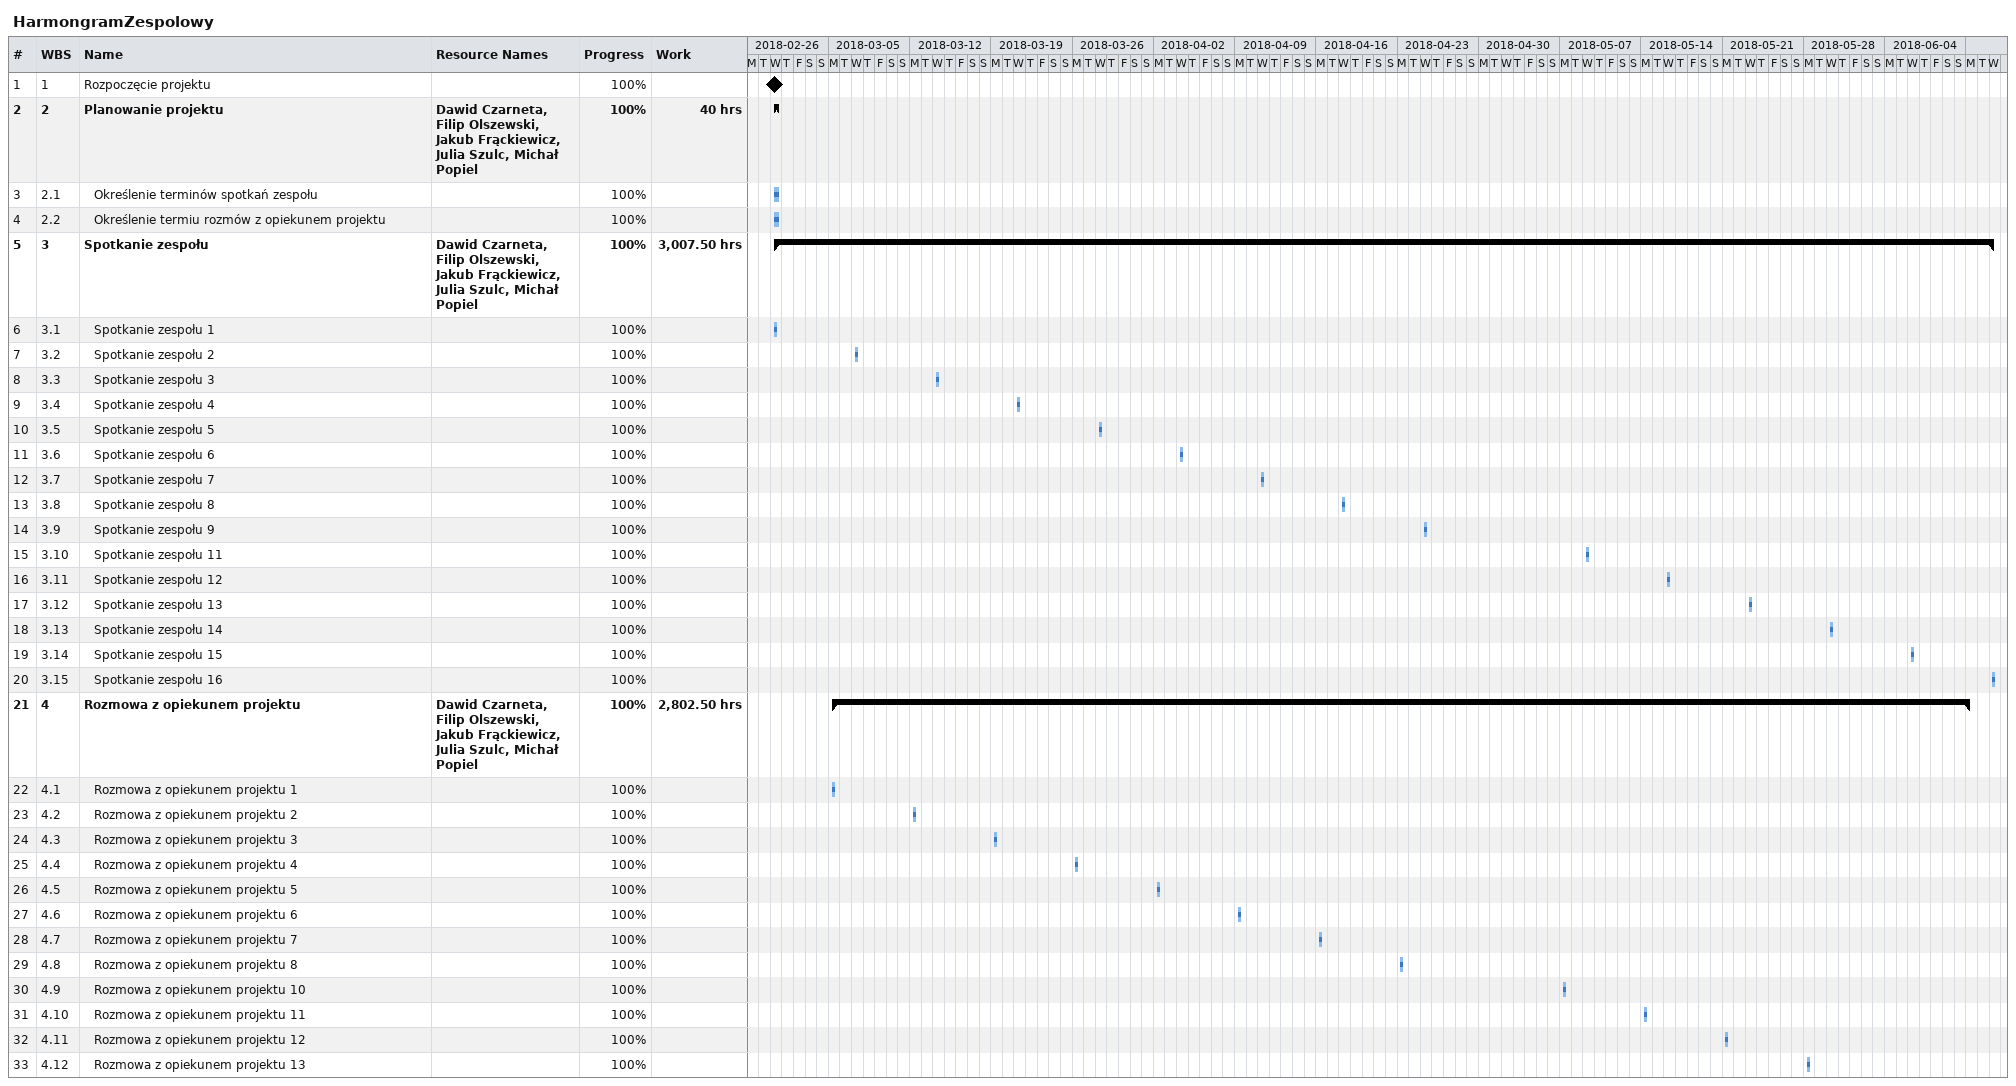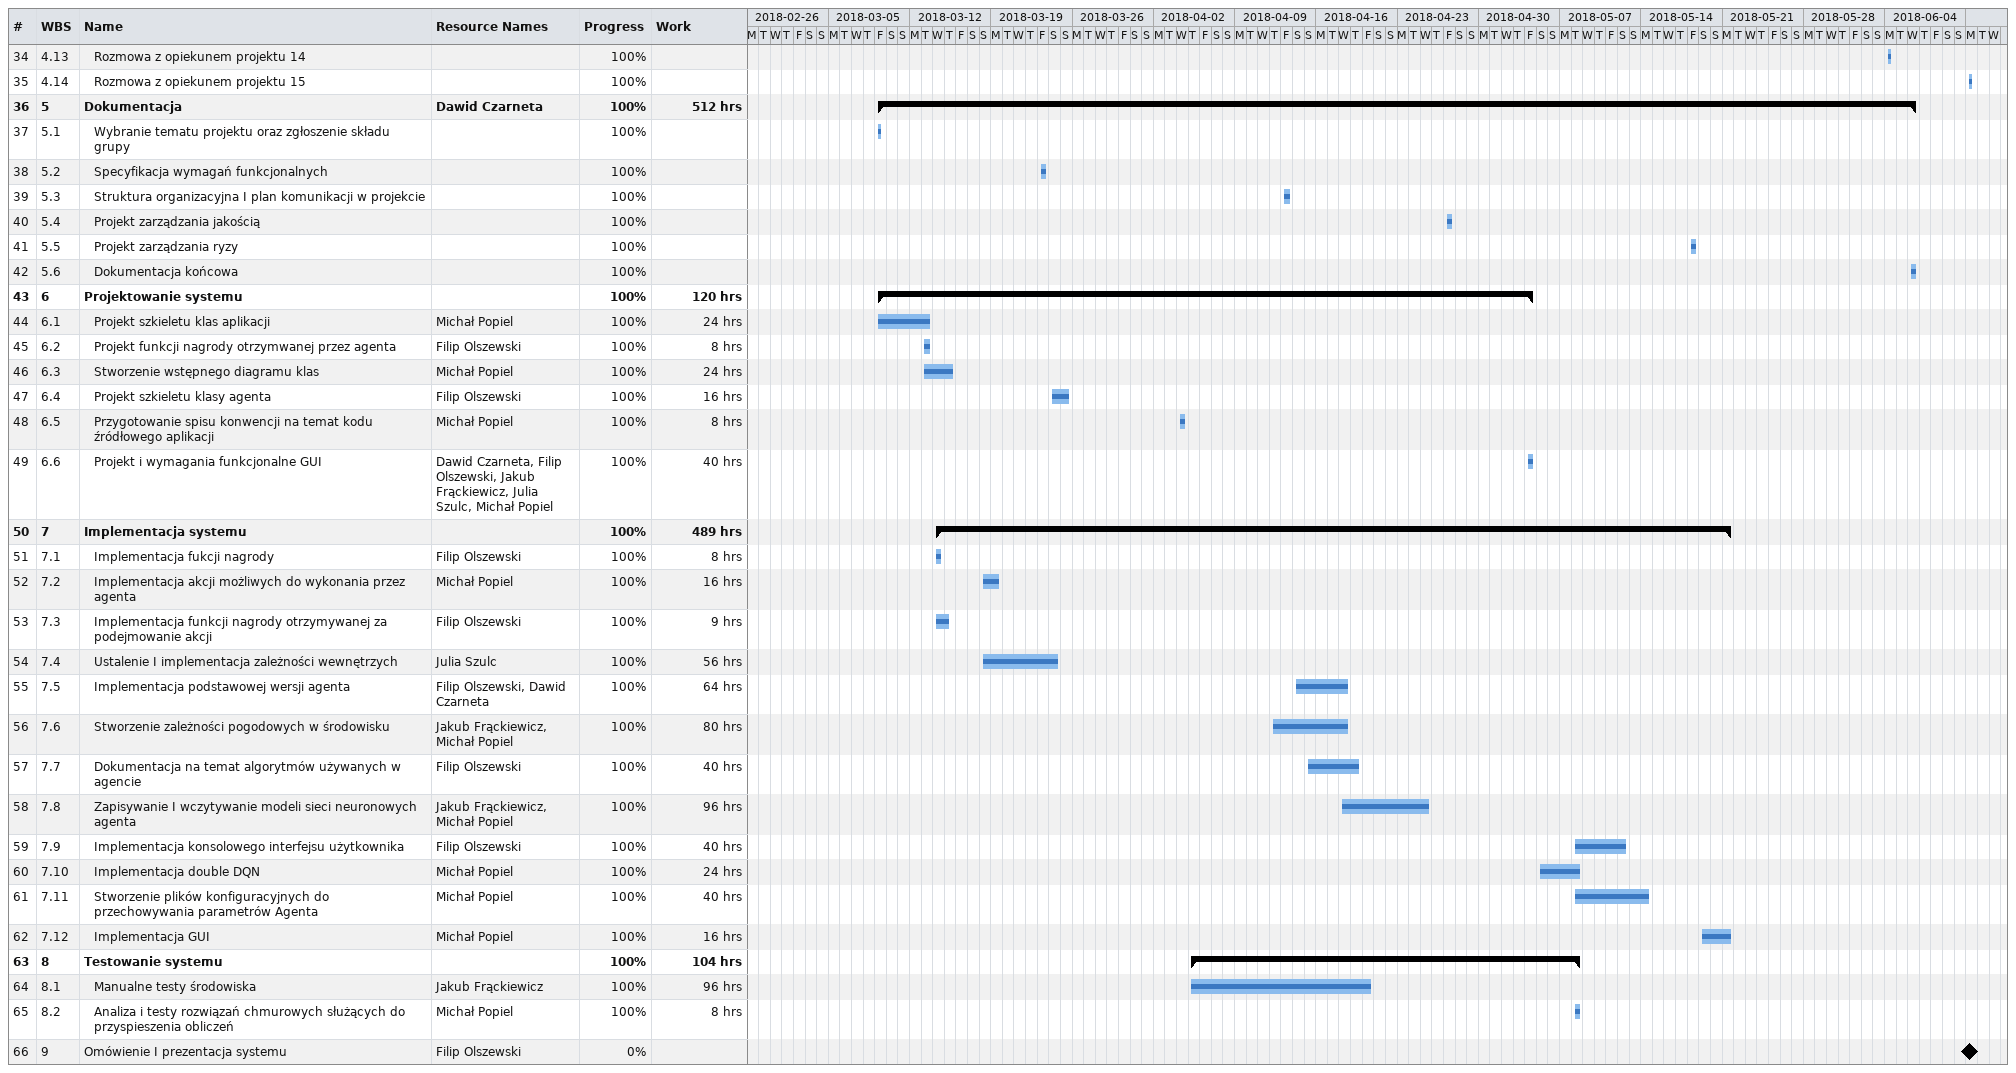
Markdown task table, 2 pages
HarmongramZespolowy

| ID | WBS | Task | Start | Finish | Resources | % complete | Work (h) |
|---|---|---|---|---|---|---|---|
| 1 | 1 | Rozpoczęcie projektu (milestone) | 2018-02-28 | 2018-02-28 |  | 100 |  |
| 2 | 2 | **Planowanie projektu** | 2018-02-28 | 2018-02-28 | Dawid Czarneta, Filip Olszewski, Jakub Frąckiewicz, Julia Szulc, Michał Popiel | 100 | 40 |
| 3 | 2.1 | Określenie terminów spotkań zespołu | 2018-02-28 | 2018-02-28 |  | 100 |  |
| 4 | 2.2 | Określenie termiu rozmów z opiekunem projektu | 2018-02-28 | 2018-02-28 |  | 100 |  |
| 5 | 3 | **Spotkanie zespołu** | 2018-02-28 | 2018-06-13 | Dawid Czarneta, Filip Olszewski, Jakub Frąckiewicz, Julia Szulc, Michał Popiel | 100 | 3007.50 |
| 6 | 3.1 | Spotkanie zespołu 1 | 2018-02-28 | 2018-02-28 |  | 100 |  |
| 7 | 3.2 | Spotkanie zespołu 2 | 2018-03-07 | 2018-03-07 |  | 100 |  |
| 8 | 3.3 | Spotkanie zespołu 3 | 2018-03-14 | 2018-03-14 |  | 100 |  |
| 9 | 3.4 | Spotkanie zespołu 4 | 2018-03-21 | 2018-03-21 |  | 100 |  |
| 10 | 3.5 | Spotkanie zespołu 5 | 2018-03-28 | 2018-03-28 |  | 100 |  |
| 11 | 3.6 | Spotkanie zespołu 6 | 2018-04-04 | 2018-04-04 |  | 100 |  |
| 12 | 3.7 | Spotkanie zespołu 7 | 2018-04-11 | 2018-04-11 |  | 100 |  |
| 13 | 3.8 | Spotkanie zespołu 8 | 2018-04-18 | 2018-04-18 |  | 100 |  |
| 14 | 3.9 | Spotkanie zespołu 9 | 2018-04-25 | 2018-04-25 |  | 100 |  |
| 15 | 3.10 | Spotkanie zespołu 11 | 2018-05-09 | 2018-05-09 |  | 100 |  |
| 16 | 3.11 | Spotkanie zespołu 12 | 2018-05-16 | 2018-05-16 |  | 100 |  |
| 17 | 3.12 | Spotkanie zespołu 13 | 2018-05-23 | 2018-05-23 |  | 100 |  |
| 18 | 3.13 | Spotkanie zespołu 14 | 2018-05-30 | 2018-05-30 |  | 100 |  |
| 19 | 3.14 | Spotkanie zespołu 15 | 2018-06-06 | 2018-06-06 |  | 100 |  |
| 20 | 3.15 | Spotkanie zespołu 16 | 2018-06-13 | 2018-06-13 |  | 100 |  |
| 21 | 4 | **Rozmowa z opiekunem projektu** | 2018-03-05 | 2018-06-11 | Dawid Czarneta, Filip Olszewski, Jakub Frąckiewicz, Julia Szulc, Michał Popiel | 100 | 2802.50 |
| 22 | 4.1 | Rozmowa z opiekunem projektu 1 | 2018-03-05 | 2018-03-05 |  | 100 |  |
| 23 | 4.2 | Rozmowa z opiekunem projektu 2 | 2018-03-12 | 2018-03-12 |  | 100 |  |
| 24 | 4.3 | Rozmowa z opiekunem projektu 3 | 2018-03-19 | 2018-03-19 |  | 100 |  |
| 25 | 4.4 | Rozmowa z opiekunem projektu 4 | 2018-03-26 | 2018-03-26 |  | 100 |  |
| 26 | 4.5 | Rozmowa z opiekunem projektu 5 | 2018-04-02 | 2018-04-02 |  | 100 |  |
| 27 | 4.6 | Rozmowa z opiekunem projektu 6 | 2018-04-09 | 2018-04-09 |  | 100 |  |
| 28 | 4.7 | Rozmowa z opiekunem projektu 7 | 2018-04-16 | 2018-04-16 |  | 100 |  |
| 29 | 4.8 | Rozmowa z opiekunem projektu 8 | 2018-04-23 | 2018-04-23 |  | 100 |  |
| 30 | 4.9 | Rozmowa z opiekunem projektu 10 | 2018-05-07 | 2018-05-07 |  | 100 |  |
| 31 | 4.10 | Rozmowa z opiekunem projektu 11 | 2018-05-14 | 2018-05-14 |  | 100 |  |
| 32 | 4.11 | Rozmowa z opiekunem projektu 12 | 2018-05-21 | 2018-05-21 |  | 100 |  |
| 33 | 4.12 | Rozmowa z opiekunem projektu 13 | 2018-05-28 | 2018-05-28 |  | 100 |  |
| 34 | 4.13 | Rozmowa z opiekunem projektu 14 | 2018-06-04 | 2018-06-04 |  | 100 |  |
| 35 | 4.14 | Rozmowa z opiekunem projektu 15 | 2018-06-11 | 2018-06-11 |  | 100 |  |
| 36 | 5 | **Dokumentacja** | 2018-03-09 | 2018-06-06 | Dawid Czarneta | 100 | 512 |
| 37 | 5.1 | Wybranie tematu projektu oraz zgłoszenie składu grupy | 2018-03-09 | 2018-03-09 |  | 100 |  |
| 38 | 5.2 | Specyfikacja wymagań funkcjonalnych | 2018-03-23 | 2018-03-23 |  | 100 |  |
| 39 | 5.3 | Struktura organizacyjna I plan komunikacji w projekcie | 2018-04-13 | 2018-04-13 |  | 100 |  |
| 40 | 5.4 | Projekt zarządzania jakością | 2018-04-27 | 2018-04-27 |  | 100 |  |
| 41 | 5.5 | Projekt zarządzania ryzy | 2018-05-18 | 2018-05-18 |  | 100 |  |
| 42 | 5.6 | Dokumentacja końcowa | 2018-06-06 | 2018-06-06 |  | 100 |  |
| 43 | 6 | **Projektowanie systemu** | 2018-03-09 | 2018-05-04 |  | 100 | 120 |
| 44 | 6.1 | Projekt szkieletu klas aplikacji | 2018-03-09 | 2018-03-13 | Michał Popiel | 100 | 24 |
| 45 | 6.2 | Projekt funkcji nagrody otrzymwanej przez agenta | 2018-03-13 | 2018-03-13 | Filip Olszewski | 100 | 8 |
| 46 | 6.3 | Stworzenie wstępnego diagramu klas | 2018-03-13 | 2018-03-15 | Michał Popiel | 100 | 24 |
| 47 | 6.4 | Projekt szkieletu klasy agenta | 2018-03-24 | 2018-03-25 | Filip Olszewski | 100 | 16 |
| 48 | 6.5 | Przygotowanie spisu konwencji na temat kodu źródłowego aplikacji | 2018-04-04 | 2018-04-04 | Michał Popiel | 100 | 8 |
| 49 | 6.6 | Projekt i wymagania funkcjonalne GUI | 2018-05-04 | 2018-05-04 | Dawid Czarneta, Filip Olszewski, Jakub Frąckiewicz, Julia Szulc, Michał Popiel | 100 | 40 |
| 50 | 7 | **Implementacja systemu** | 2018-03-14 | 2018-05-21 |  | 100 | 489 |
| 51 | 7.1 | Implementacja fukcji nagrody | 2018-03-14 | 2018-03-14 | Filip Olszewski | 100 | 8 |
| 52 | 7.2 | Implementacja akcji możliwych do wykonania przez agenta | 2018-03-18 | 2018-03-19 | Michał Popiel | 100 | 16 |
| 53 | 7.3 | Implementacja funkcji nagrody otrzymywanej za podejmowanie akcji | 2018-03-14 | 2018-03-15 | Filip Olszewski | 100 | 9 |
| 54 | 7.4 | Ustalenie I implementacja zależności wewnętrzych | 2018-03-18 | 2018-03-24 | Julia Szulc | 100 | 56 |
| 55 | 7.5 | Implementacja podstawowej wersji agenta | 2018-04-14 | 2018-04-18 | Filip Olszewski, Dawid Czarneta | 100 | 64 |
| 56 | 7.6 | Stworzenie zależności pogodowych w środowisku | 2018-04-12 | 2018-04-18 | Jakub Frąckiewicz, Michał Popiel | 100 | 80 |
| 57 | 7.7 | Dokumentacja na temat algorytmów używanych w agencie | 2018-04-15 | 2018-04-19 | Filip Olszewski | 100 | 40 |
| 58 | 7.8 | Zapisywanie I wczytywanie modeli sieci neuronowych agenta | 2018-04-18 | 2018-04-25 | Jakub Frąckiewicz, Michał Popiel | 100 | 96 |
| 59 | 7.9 | Implementacja konsolowego interfejsu użytkownika | 2018-05-08 | 2018-05-12 | Filip Olszewski | 100 | 40 |
| 60 | 7.10 | Implementacja double DQN | 2018-05-05 | 2018-05-08 | Michał Popiel | 100 | 24 |
| 61 | 7.11 | Stworzenie plików konfiguracyjnych do przechowywania parametrów Agenta | 2018-05-08 | 2018-05-14 | Michał Popiel | 100 | 40 |
| 62 | 7.12 | Implementacja GUI | 2018-05-19 | 2018-05-21 | Michał Popiel | 100 | 16 |
| 63 | 8 | **Testowanie systemu** | 2018-04-05 | 2018-05-08 |  | 100 | 104 |
| 64 | 8.1 | Manualne testy środowiska | 2018-04-05 | 2018-04-20 | Jakub Frąckiewicz | 100 | 96 |
| 65 | 8.2 | Analiza i testy rozwiązań chmurowych służących do przyspieszenia obliczeń | 2018-05-08 | 2018-05-08 | Michał Popiel | 100 | 8 |
| 66 | 9 | Omówienie I prezentacja systemu (milestone) | 2018-06-11 | 2018-06-11 | Filip Olszewski | 0 |  |
